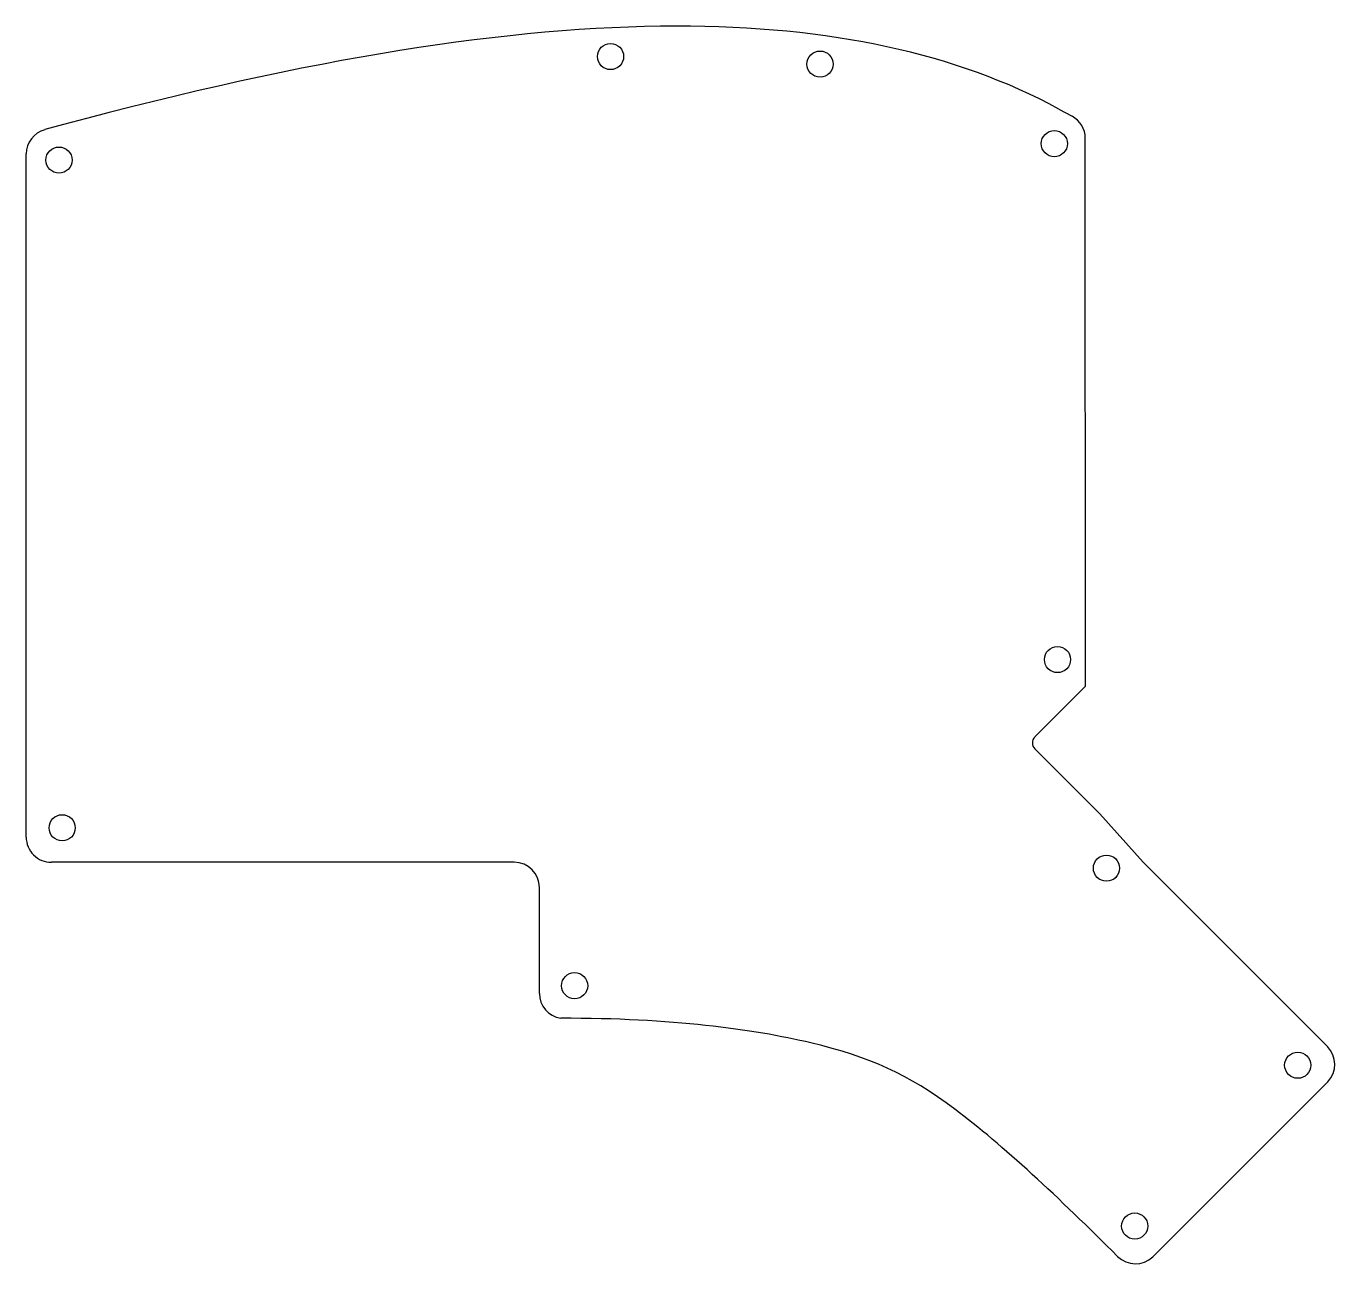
# Model space of a CAD drawing. Header units: millimetres. Extents: x -78 to 78, y -74 to 74.
import ezdxf

# ---------------------------------------------------------------- set-up
doc = ezdxf.new("R2010")
doc.units = ezdxf.units.MM
doc.layers.get('0').update_dxf_attribs({"lineweight": 25, "true_color": 0xffffff})

msp = doc.modelspace()

# ---------------------------------------------------------------- linework, layer by layer
for p, q in [((45.13, 63.93), (46.7, 63.08)), ((-73.59, 62.07), (-75.81, 61.47)), ((48.28, -4.93), (48.27, 60.44)), ((-78.03, -22.92), (-78.03, 58.57)), ((48.28, -4.93), (42.25, -10.97)), ((42.25, -12.39), (50, -20.13)), ((50, -20.13), (55.17, -25.92)), ((-19.83, -25.92), (-75.03, -25.92)), ((55.17, -25.92), (77.15, -47.9)), ((-16.83, -41.55), (-16.83, -28.92)), ((77.19, -52.11), (56.33, -72.96))]:
    msp.add_line(p, q)
for centre in [(-8.34, 70.19), (16.64, 69.29), (44.58, 59.8), (-74.12, 57.84), (44.96, -1.74), (-73.74, -21.8), (50.8, -26.62), (-12.63, -40.64), (73.61, -50.12), (54.17, -69.31)]:
    msp.add_circle(centre, 1.56)
for centre, radius, start, end in [((45.27, 60.44), 3, 0, 61.547), ((-75.03, 58.57), 3, 105.0629, 180), ((42.96, -11.68), 1, 135.0966, 225.0405), ((-75.03, -22.92), 3, 180.0002, 270.0014), ((-19.83, -28.92), 3, 0, 89.974), ((-13.83, -41.55), 3, 180, 261.3626), ((75.03, -50.02), 3, 315.9488, 45), ((54.24, -70.83), 2.98, 224.6916, 314.3822)]:
    msp.add_arc(centre, radius, start, end)
msp.add_open_spline([(45.13, 63.93), (32.85, 70.58), (17.92, 73.81), (-0.52, 73.81), (-20.33, 73.81), (-44.23, 69.97), (-73.59, 62.07)], degree=3, knots=[-15, -15, -15, -15, -14, -14, -14, -13, -13, -13, -13])
msp.add_open_spline([(52.12, -72.93), (45.19, -66), (31.58, -53.2), (18.07, -47.09), (-0.98, -44.52), (-14.28, -44.52)], degree=3)

doc.saveas('drawing.dxf')
